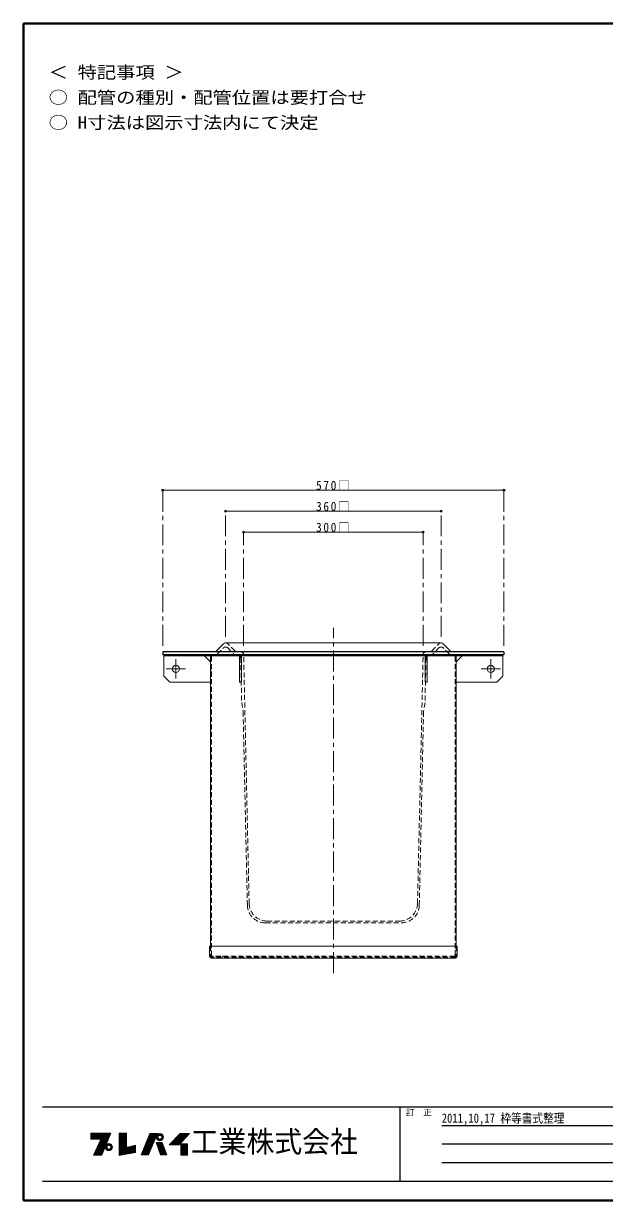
# Model space of a CAD drawing. Units: millimetres at full size, sheet at 1:7; details may follow other scales. Extents: x -1486 to 1349, y -951 to 1016.
# Drawn here: x -1486 to -516, y -951 to 1016 of the extents above; entities that cross this region are included whole.
import ezdxf
from ezdxf.enums import TextEntityAlignment as Align

# ---------------------------------------------------------------- set-up
doc = ezdxf.new("R2010")
doc.units = ezdxf.units.MM
doc.header["$LTSCALE"] = 7
doc.header["$PDMODE"] = 32
doc.header["$PDSIZE"] = 3.5
doc.linetypes.add('CHAIN1', pattern=[8, 5, -1, 1, -1])
doc.linetypes.add('DASHED1', pattern=[1.8, 1.2, -0.6])
doc.layers.add('0-0', color=4, linetype='Continuous', lineweight=9)
doc.styles.add('ＭＳ ゴシック', font='')
doc.styles.get('ＭＳ ゴシック').set_extended_font_data('MS Gothic')

msp = doc.modelspace()

# ---------------------------------------------------------------- linework, layer by layer
at = {"layer": '0-0', "color": 1, "lineweight": 40}
for p, q in [((-1485.961, -950.661), (-1485.961, 1016.339)), ((1349.039, 1016.339), (-1485.961, 1016.339)), ((1349.039, -950.661), (-1485.961, -950.661))]:
    msp.add_line(p, q, dxfattribs=at)
at = {"layer": '0-0', "linetype": 'CHAIN1'}
for p, q in [((-1253.461, -23.661), (-1253.461, 236.339)), ((-683.461, -23.661), (-683.461, 236.339)), ((-1148.461, -8.661), (-1148.461, 201.339)), ((-788.461, -8.661), (-788.461, 201.339)), ((-1118.461, -23.661), (-1118.461, 166.339)), ((-818.461, -23.661), (-818.461, 166.339)), ((-968.461, -570.661), (-968.461, 6.339)), ((-1231.461, -78.261), (-1231.461, -46.261)), ((-705.461, -78.261), (-705.461, -46.261)), ((-1247.461, -62.261), (-1215.461, -62.261)), ((-689.461, -62.261), (-721.461, -62.261))]:
    msp.add_line(p, q, dxfattribs=at)
at = {"layer": '0-0'}
for p, q in [((-683.461, 236.339), (-1253.461, 236.339)), ((-1148.461, 201.339), (-788.461, 201.339)), ((-818.461, 166.339), (-1118.461, 166.339)), ((-1251.461, -40.261), (-1251.461, -74.261)), ((-1173.461, -50.261), (-1183.461, -40.261)), ((-763.461, -50.261), (-753.461, -40.261)), ((-685.461, -40.261), (-685.461, -74.261)), ((-1251.461, -74.261), (-1241.461, -84.261)), ((-685.461, -74.261), (-695.461, -84.261)), ((-1241.461, -84.261), (-1173.461, -84.261)), ((-695.461, -84.261), (-763.461, -84.261))]:
    msp.add_line(p, q, dxfattribs=at)
at = {"layer": '0-0', "color": 7, "lineweight": 18}
for p, q in [((-788.461, -18.661), (-1148.461, -18.661)), ((-1251.461, -38.661), (-1251.461, -40.261)), ((-1163.779, -32.159), (-1152.034, -20.163)), ((-773.143, -32.159), (-784.888, -20.163)), ((-685.461, -38.661), (-685.461, -40.261)), ((-685.461, -40.261), (-1251.461, -40.261)), ((-1173.461, -41.861), (-1173.461, -525.661)), ((-1125.061, -40.261), (-1125.061, -84.261)), ((-1121.861, -40.261), (-1121.861, -84.261)), ((-815.061, -40.261), (-815.061, -84.261)), ((-811.861, -40.261), (-811.861, -84.261)), ((-763.461, -41.861), (-763.461, -525.661)), ((-1125.061, -84.261), (-1121.861, -84.261)), ((-811.861, -84.261), (-815.061, -84.261)), ((-1175.061, -525.661), (-761.861, -525.661)), ((-1175.061, -543.061), (-1175.061, -525.661)), ((-761.861, -543.061), (-761.861, -525.661)), ((-764.461, -545.661), (-1172.461, -545.661)), ((-1373.661, -838.8), (-1340.474, -838.8)), ((-1373.661, -839.094), (-1340.596, -839.094)), ((-1373.661, -839.535), (-1340.778, -839.535)), ((-1373.661, -839.976), (-1340.961, -839.976)), ((-1373.661, -840.417), (-1341.143, -840.417)), ((-1373.661, -841.005), (-1341.386, -841.005)), ((-1341.569, -841.446), (-1373.661, -841.446)), ((-1373.661, -841.887), (-1341.751, -841.887)), ((-1373.661, -842.328), (-1341.934, -842.328)), ((-1373.661, -842.769), (-1342.116, -842.769)), ((-1373.661, -843.21), (-1342.299, -843.21)), ((-1373.661, -843.504), (-1342.42, -843.504)), ((-1373.661, -844.092), (-1342.663, -844.092)), ((-1373.661, -844.533), (-1342.846, -844.533)), ((-1373.661, -844.974), (-1343.028, -844.974)), ((-1373.661, -845.415), (-1343.211, -845.415)), ((-1355.433, -874.962), (-1340.292, -838.359)), ((-1326.327, -838.212), (-1326.327, -875.403)), ((-1314.126, -838.212), (-1326.327, -838.212)), ((-1326.327, -838.8), (-1314.126, -838.8)), ((-1326.327, -839.094), (-1314.126, -839.094)), ((-1326.327, -839.535), (-1314.126, -839.535)), ((-1326.327, -839.976), (-1314.126, -839.976)), ((-1326.327, -840.417), (-1314.126, -840.417)), ((-1326.327, -841.005), (-1314.126, -841.005)), ((-1326.327, -841.446), (-1314.126, -841.446)), ((-1326.327, -841.887), (-1314.126, -841.887)), ((-1326.327, -842.328), (-1314.126, -842.328)), ((-1326.327, -842.769), (-1314.126, -842.769)), ((-1326.327, -843.21), (-1314.126, -843.21)), ((-1326.327, -843.504), (-1314.126, -843.504)), ((-1326.327, -844.092), (-1314.126, -844.092)), ((-1326.327, -844.533), (-1314.126, -844.533)), ((-1326.327, -844.974), (-1314.126, -844.974)), ((-1326.327, -845.415), (-1314.126, -845.415)), ((-1275.024, -838.947), (-1289.724, -874.668)), ((-1277.67, -845.415), (-1265.07, -845.415)), ((-1277.504, -844.974), (-1264.887, -844.974)), ((-1277.323, -844.533), (-1264.704, -844.533)), ((-1277.229, -874.668), (-1262.382, -838.947)), ((-1277.141, -844.092), (-1264.52, -844.092)), ((-1276.899, -843.504), (-1264.276, -843.504)), ((-1276.778, -843.21), (-1264.154, -843.21)), ((-1276.597, -842.769), (-1263.97, -842.769)), ((-1276.415, -842.328), (-1263.787, -842.328)), ((-1276.234, -841.887), (-1263.604, -841.887)), ((-1276.052, -841.446), (-1263.421, -841.446)), ((-1275.871, -841.005), (-1263.237, -841.005)), ((-1275.629, -840.417), (-1262.993, -840.417)), ((-1275.447, -839.976), (-1262.823, -839.976)), ((-1275.266, -839.535), (-1262.626, -839.535)), ((-1275.024, -838.947), (-1262.382, -838.947)), ((-1264.069, -844.974), (-1261.269, -844.974)), ((-1264.04, -844.386), (-1261.214, -844.386)), ((-1264.023, -845.709), (-1261.182, -845.709)), ((-1263.92, -843.651), (-1260.978, -843.651)), ((-1263.645, -842.769), (-1260.368, -842.769)), ((-1263.373, -842.181), (-1259.575, -842.181)), ((-1262.91, -841.446), (-1253.328, -841.446)), ((-1262.416, -840.858), (-1253.822, -840.858)), ((-1261.564, -840.123), (-1254.674, -840.123)), ((-1260.531, -839.535), (-1255.706, -839.535)), ((-1252.865, -842.181), (-1256.662, -842.181)), ((-1252.593, -842.769), (-1255.869, -842.769)), ((-1252.318, -843.651), (-1255.26, -843.651)), ((-1252.214, -845.709), (-1255.056, -845.709)), ((-1252.198, -844.386), (-1255.024, -844.386)), ((-1254.969, -844.974), (-1252.169, -844.974)), ((-1230.63, -845.415), (-1214.586, -845.415)), ((-1230.189, -844.974), (-1214.176, -844.974)), ((-1229.748, -844.533), (-1213.725, -844.533)), ((-1229.307, -844.092), (-1213.357, -844.092)), ((-1228.719, -843.504), (-1212.811, -843.504)), ((-1228.425, -843.21), (-1212.538, -843.21)), ((-1227.984, -842.769), (-1212.129, -842.769)), ((-1227.543, -842.328), (-1211.719, -842.328)), ((-1227.102, -841.887), (-1211.31, -841.887)), ((-1226.661, -841.446), (-1210.9, -841.446)), ((-1226.22, -841.005), (-1210.491, -841.005)), ((-1225.779, -857.469), (-1208.58, -838.947)), ((-1225.632, -840.417), (-1209.945, -840.417)), ((-1225.191, -839.976), (-1209.535, -839.976)), ((-1224.75, -839.535), (-1209.126, -839.535)), ((-1373.661, -845.856), (-1343.393, -845.856)), ((-1373.661, -846.297), (-1343.575, -846.297)), ((-1373.661, -846.738), (-1343.758, -846.738)), ((-1373.661, -847.179), (-1343.94, -847.179)), ((-1373.661, -847.62), (-1344.123, -847.62)), ((-1356.609, -848.208), (-1373.661, -848.208)), ((-1368.957, -874.962), (-1356.609, -848.208)), ((-1351.42, -865.26), (-1364.479, -865.26)), ((-1351.116, -864.525), (-1364.14, -864.525)), ((-1350.812, -863.79), (-1363.801, -863.79)), ((-1350.447, -862.908), (-1363.371, -862.908)), ((-1350.203, -862.32), (-1363.122, -862.32)), ((-1349.899, -861.585), (-1362.783, -861.585)), ((-1362.512, -860.997), (-1349.656, -860.997)), ((-1349.352, -860.262), (-1362.172, -860.262)), ((-1348.987, -859.38), (-1361.765, -859.38)), ((-1348.683, -858.645), (-1361.426, -858.645)), ((-1348.44, -858.057), (-1361.155, -858.057)), ((-1348.136, -857.322), (-1360.815, -857.322)), ((-1360.544, -856.734), (-1347.893, -856.734)), ((-1347.589, -855.999), (-1360.205, -855.999)), ((-1347.285, -855.264), (-1359.866, -855.264)), ((-1347.042, -854.676), (-1359.594, -854.676)), ((-1359.255, -853.941), (-1346.737, -853.941)), ((-1346.494, -853.353), (-1358.984, -853.353)), ((-1346.251, -852.765), (-1358.667, -852.765)), ((-1358.373, -852.03), (-1345.947, -852.03)), ((-1345.704, -851.442), (-1358.102, -851.442)), ((-1345.4, -850.707), (-1357.762, -850.707)), ((-1345.217, -850.266), (-1357.559, -850.266)), ((-1344.974, -849.678), (-1357.287, -849.678)), ((-1344.792, -849.237), (-1357.084, -849.237)), ((-1344.548, -848.649), (-1356.812, -848.649)), ((-1344.366, -848.208), (-1356.609, -848.208)), ((-1349.329, -861.585), (-1346.529, -861.585)), ((-1349.3, -860.997), (-1346.474, -860.997)), ((-1349.283, -862.32), (-1346.442, -862.32)), ((-1349.18, -860.262), (-1346.238, -860.262)), ((-1349.18, -862.908), (-1346.238, -862.908)), ((-1348.905, -859.38), (-1345.628, -859.38)), ((-1348.905, -863.79), (-1345.628, -863.79)), ((-1348.552, -858.645), (-1344.51, -858.645)), ((-1348.552, -864.525), (-1344.51, -864.525)), ((-1348.17, -858.057), (-1338.588, -858.057)), ((-1348.058, -865.26), (-1338.699, -865.26)), ((-1347.53, -857.322), (-1339.228, -857.322)), ((-1346.824, -856.734), (-1339.934, -856.734)), ((-1345.428, -855.999), (-1341.33, -855.999)), ((-1338.206, -858.645), (-1342.248, -858.645)), ((-1338.206, -864.525), (-1342.248, -864.525)), ((-1337.853, -859.38), (-1341.129, -859.38)), ((-1337.853, -863.79), (-1341.129, -863.79)), ((-1337.578, -860.262), (-1340.52, -860.262)), ((-1337.578, -862.908), (-1340.52, -862.908)), ((-1337.474, -862.32), (-1340.316, -862.32)), ((-1337.458, -860.997), (-1340.284, -860.997)), ((-1340.229, -861.585), (-1337.429, -861.585)), ((-1326.327, -845.856), (-1314.126, -845.856)), ((-1326.327, -846.297), (-1314.126, -846.297)), ((-1326.327, -846.738), (-1314.126, -846.738)), ((-1326.327, -847.179), (-1314.126, -847.179)), ((-1326.327, -847.62), (-1314.126, -847.62)), ((-1326.327, -848.208), (-1314.126, -848.208)), ((-1326.327, -848.649), (-1314.126, -848.649)), ((-1326.327, -849.237), (-1314.126, -849.237)), ((-1326.327, -849.678), (-1314.126, -849.678)), ((-1326.327, -850.266), (-1314.126, -850.266)), ((-1326.327, -850.707), (-1314.126, -850.707)), ((-1326.327, -851.442), (-1314.126, -851.442)), ((-1326.327, -852.03), (-1314.126, -852.03)), ((-1326.327, -852.765), (-1314.126, -852.765)), ((-1326.327, -853.353), (-1314.126, -853.353)), ((-1326.327, -853.941), (-1314.126, -853.941)), ((-1326.327, -854.676), (-1314.126, -854.676)), ((-1326.327, -855.264), (-1314.126, -855.264)), ((-1326.327, -855.999), (-1314.126, -855.999)), ((-1326.327, -856.734), (-1314.126, -856.734)), ((-1326.327, -857.322), (-1314.126, -857.322)), ((-1326.327, -858.057), (-1314.126, -858.057)), ((-1326.327, -858.645), (-1314.126, -858.645)), ((-1326.327, -859.38), (-1314.126, -859.38)), ((-1326.327, -860.262), (-1314.126, -860.262)), ((-1326.327, -860.997), (-1314.126, -860.997)), ((-1326.327, -861.585), (-1314.126, -861.585)), ((-1326.327, -862.32), (-1298.985, -862.32)), ((-1326.327, -862.908), (-1298.985, -862.908)), ((-1326.327, -863.79), (-1298.985, -863.79)), ((-1326.327, -864.525), (-1298.985, -864.525)), ((-1326.327, -865.26), (-1298.985, -865.26)), ((-1298.985, -861.585), (-1312.809, -861.585)), ((-1298.985, -860.997), (-1310.176, -860.997)), ((-1298.985, -860.262), (-1306.885, -860.262)), ((-1298.985, -859.38), (-1302.935, -859.38)), ((-1285.852, -865.26), (-1273.319, -865.26)), ((-1285.55, -864.525), (-1273.013, -864.525)), ((-1285.247, -863.79), (-1272.708, -863.79)), ((-1284.884, -862.908), (-1272.341, -862.908)), ((-1284.642, -862.32), (-1272.097, -862.32)), ((-1284.34, -861.585), (-1271.79, -861.585)), ((-1284.098, -860.997), (-1271.547, -860.997)), ((-1283.796, -860.262), (-1271.241, -860.262)), ((-1283.433, -859.38), (-1270.875, -859.38)), ((-1283.13, -858.645), (-1270.569, -858.645)), ((-1282.888, -858.057), (-1270.325, -858.057)), ((-1282.586, -857.322), (-1270.019, -857.322)), ((-1282.344, -856.734), (-1269.775, -856.734)), ((-1282.041, -855.999), (-1269.469, -855.999)), ((-1281.739, -855.264), (-1269.164, -855.264)), ((-1281.492, -854.676), (-1268.919, -854.676)), ((-1281.198, -853.941), (-1268.614, -853.941)), ((-1280.952, -853.353), (-1268.37, -853.353)), ((-1280.71, -852.765), (-1268.125, -852.765)), ((-1280.408, -852.03), (-1267.82, -852.03)), ((-1280.166, -851.442), (-1267.575, -851.442)), ((-1279.863, -850.707), (-1267.27, -850.707)), ((-1279.682, -850.266), (-1267.087, -850.266)), ((-1279.44, -849.678), (-1266.842, -849.678)), ((-1279.258, -849.237), (-1266.659, -849.237)), ((-1279.016, -848.649), (-1266.414, -848.649)), ((-1278.835, -848.208), (-1266.231, -848.208)), ((-1278.593, -847.62), (-1265.987, -847.62)), ((-1278.412, -847.179), (-1265.803, -847.179)), ((-1278.23, -846.738), (-1265.62, -846.738)), ((-1278.049, -846.297), (-1265.437, -846.297)), ((-1277.867, -845.856), (-1265.254, -845.856)), ((-1264.536, -853.941), (-1254.243, -853.941)), ((-1264.28, -854.676), (-1253.972, -854.676)), ((-1264.076, -855.264), (-1253.755, -855.264)), ((-1263.884, -846.444), (-1260.905, -846.444)), ((-1263.821, -855.999), (-1253.484, -855.999)), ((-1263.645, -847.179), (-1260.368, -847.179)), ((-1263.565, -856.734), (-1253.213, -856.734)), ((-1263.361, -857.322), (-1252.996, -857.322)), ((-1263.292, -847.914), (-1259.25, -847.914)), ((-1263.105, -858.057), (-1252.725, -858.057)), ((-1262.901, -858.645), (-1252.508, -858.645)), ((-1262.798, -848.649), (-1253.439, -848.649)), ((-1262.646, -859.38), (-1252.237, -859.38)), ((-1262.339, -860.262), (-1251.912, -860.262)), ((-1262.27, -849.237), (-1253.968, -849.237)), ((-1262.084, -860.997), (-1251.64, -860.997)), ((-1261.879, -861.585), (-1251.424, -861.585)), ((-1261.624, -862.32), (-1251.153, -862.32)), ((-1261.42, -862.908), (-1250.936, -862.908)), ((-1261.113, -863.79), (-1250.61, -863.79)), ((-1261.107, -850.119), (-1255.13, -850.119)), ((-1260.858, -864.525), (-1250.339, -864.525)), ((-1260.618, -865.26), (-1250.068, -865.26)), ((-1259.711, -850.707), (-1256.527, -850.707)), ((-1252.946, -847.914), (-1256.988, -847.914)), ((-1252.593, -847.179), (-1255.869, -847.179)), ((-1252.353, -846.444), (-1255.333, -846.444)), ((-1246.653, -874.521), (-1254.297, -853.794)), ((-1242.684, -857.469), (-1225.779, -857.469)), ((-1241.949, -856.734), (-1225.096, -856.734)), ((-1241.214, -855.999), (-1224.414, -855.999)), ((-1240.479, -855.264), (-1223.731, -855.264)), ((-1239.891, -854.676), (-1223.185, -854.676)), ((-1239.156, -853.941), (-1222.503, -853.941)), ((-1238.568, -853.353), (-1221.957, -853.353)), ((-1237.98, -852.765), (-1221.411, -852.765)), ((-1237.245, -852.03), (-1220.728, -852.03)), ((-1236.657, -851.442), (-1220.182, -851.442)), ((-1235.922, -850.707), (-1219.5, -850.707)), ((-1235.481, -850.266), (-1219.09, -850.266)), ((-1234.893, -849.678), (-1218.544, -849.678)), ((-1234.452, -849.237), (-1218.135, -849.237)), ((-1233.864, -848.649), (-1217.589, -848.649)), ((-1233.423, -848.208), (-1217.179, -848.208)), ((-1232.835, -847.62), (-1216.633, -847.62)), ((-1232.394, -847.179), (-1216.224, -847.179)), ((-1231.953, -846.738), (-1215.814, -846.738)), ((-1231.512, -846.297), (-1215.405, -846.297)), ((-1231.071, -845.856), (-1214.995, -845.856)), ((-1223.133, -856.734), (-1211.961, -856.734)), ((-1223.133, -857.322), (-1211.961, -857.322)), ((-1223.133, -858.057), (-1211.961, -858.057)), ((-1223.133, -858.645), (-1211.961, -858.645)), ((-1223.133, -859.38), (-1211.961, -859.38)), ((-1223.133, -860.262), (-1211.961, -860.262)), ((-1223.133, -860.997), (-1211.961, -860.997)), ((-1223.133, -861.585), (-1211.961, -861.585)), ((-1223.133, -862.32), (-1211.961, -862.32)), ((-1223.133, -862.908), (-1211.961, -862.908)), ((-1223.133, -863.79), (-1211.961, -863.79)), ((-1223.133, -864.525), (-1211.961, -864.525)), ((-1223.133, -865.26), (-1211.961, -865.26)), ((-1368.957, -874.962), (-1355.433, -874.962)), ((-1355.129, -874.227), (-1368.618, -874.227)), ((-1354.764, -873.345), (-1368.211, -873.345)), ((-1354.46, -872.61), (-1367.871, -872.61)), ((-1354.156, -871.875), (-1367.532, -871.875)), ((-1353.791, -870.993), (-1367.125, -870.993)), ((-1353.487, -870.258), (-1366.786, -870.258)), ((-1353.122, -869.376), (-1366.379, -869.376)), ((-1352.879, -868.788), (-1366.107, -868.788)), ((-1352.575, -868.053), (-1365.768, -868.053)), ((-1352.271, -867.318), (-1365.429, -867.318)), ((-1351.967, -866.583), (-1365.09, -866.583)), ((-1351.663, -865.848), (-1364.75, -865.848)), ((-1347.53, -865.848), (-1339.228, -865.848)), ((-1346.607, -866.583), (-1340.151, -866.583)), ((-1344.971, -867.318), (-1341.787, -867.318)), ((-1326.327, -865.848), (-1298.985, -865.848)), ((-1326.327, -866.583), (-1298.985, -866.583)), ((-1326.327, -867.318), (-1298.985, -867.318)), ((-1326.327, -868.053), (-1298.985, -868.053)), ((-1326.327, -868.788), (-1298.985, -868.788)), ((-1326.327, -869.376), (-1298.985, -869.376)), ((-1326.327, -870.258), (-1298.985, -870.258)), ((-1326.327, -870.993), (-1302.202, -870.993)), ((-1326.327, -871.875), (-1307.027, -871.875)), ((-1326.327, -872.61), (-1311.048, -872.61)), ((-1326.327, -873.345), (-1315.068, -873.345)), ((-1326.327, -874.227), (-1319.894, -874.227)), ((-1277.229, -874.668), (-1289.724, -874.668)), ((-1289.542, -874.227), (-1277.046, -874.227)), ((-1289.179, -873.345), (-1276.679, -873.345)), ((-1288.877, -872.61), (-1276.374, -872.61)), ((-1288.575, -871.875), (-1276.068, -871.875)), ((-1288.212, -870.993), (-1275.701, -870.993)), ((-1287.909, -870.258), (-1275.396, -870.258)), ((-1287.546, -869.376), (-1275.029, -869.376)), ((-1287.304, -868.788), (-1274.785, -868.788)), ((-1287.002, -868.053), (-1274.479, -868.053)), ((-1286.699, -867.318), (-1274.174, -867.318)), ((-1286.397, -866.583), (-1273.868, -866.583)), ((-1286.094, -865.848), (-1273.563, -865.848)), ((-1260.398, -865.848), (-1249.851, -865.848)), ((-1260.142, -866.583), (-1249.58, -866.583)), ((-1259.887, -867.318), (-1249.309, -867.318)), ((-1259.632, -868.053), (-1249.038, -868.053)), ((-1259.376, -868.788), (-1248.767, -868.788)), ((-1259.172, -869.376), (-1248.55, -869.376)), ((-1258.865, -870.258), (-1248.225, -870.258)), ((-1258.56, -870.993), (-1247.954, -870.993)), ((-1258.303, -871.875), (-1247.629, -871.875)), ((-1258.048, -872.61), (-1247.358, -872.61)), ((-1257.793, -873.345), (-1247.087, -873.345)), ((-1257.486, -874.227), (-1246.761, -874.227)), ((-1257.384, -874.521), (-1246.653, -874.521)), ((-1223.133, -865.848), (-1211.961, -865.848)), ((-1223.133, -866.583), (-1211.961, -866.583)), ((-1223.133, -867.318), (-1211.961, -867.318)), ((-1223.133, -868.053), (-1211.961, -868.053)), ((-1223.133, -868.788), (-1211.961, -868.788)), ((-1223.133, -869.376), (-1211.961, -869.376)), ((-1223.133, -870.258), (-1211.961, -870.258)), ((-1223.133, -870.993), (-1211.961, -870.993)), ((-1223.133, -871.875), (-1211.961, -871.875)), ((-1223.133, -872.61), (-1211.961, -872.61)), ((-1223.133, -873.345), (-1211.961, -873.345)), ((-1223.133, -874.227), (-1211.961, -874.227))]:
    msp.add_line(p, q, dxfattribs=at)
at = {"layer": '0-0', "color": 5, "lineweight": 25}
for p, q in [((-683.461, -38.661), (-1253.461, -38.661)), ((-683.461, -33.661), (-683.461, -38.661))]:
    msp.add_line(p, q, dxfattribs=at)
at = {"layer": '0-0', "linetype": 'DASHED1'}
for p, q in [((-1161.821, -37.159), (-1152.034, -27.163)), ((-1133.143, -32.159), (-1144.888, -20.163)), ((-1144.888, -27.163), (-1135.101, -37.159)), ((-1109.113, -454.327), (-1118.352, -38.55)), ((-827.809, -454.327), (-818.57, -38.55)), ((-803.779, -32.159), (-792.034, -20.163)), ((-792.034, -27.163), (-801.821, -37.159)), ((-775.101, -37.159), (-784.888, -27.163)), ((-1171.861, -541.461), (-1171.861, -41.861)), ((-1123.242, -43.55), (-1121.573, -118.661)), ((-813.679, -43.55), (-815.349, -118.661)), ((-765.061, -541.461), (-765.061, -41.861)), ((-1121.573, -118.661), (-1119.239, -133.661)), ((-1112.047, -457.327), (-1119.239, -133.661)), ((-824.875, -457.327), (-817.682, -133.661)), ((-815.349, -118.661), (-817.682, -133.661)), ((-1082.054, -486.661), (-854.868, -486.661)), ((-1079.12, -483.661), (-857.802, -483.661)), ((-1173.461, -525.661), (-1173.461, -543.061)), ((-763.461, -525.661), (-763.461, -543.061)), ((-764.461, -544.061), (-1172.461, -544.061)), ((-766.061, -542.461), (-1170.861, -542.461)), ((-1153.461, -542.461), (-1153.461, -544.061)), ((-783.461, -542.461), (-783.461, -544.061))]:
    msp.add_line(p, q, dxfattribs=at)
at = {"layer": '0-0', "color": 6, "lineweight": 25}
for p, q in [((-1454.461, -794.161), (1317.539, -794.161)), ((-857.461, -794.161), (-857.461, -919.161)), ((-787.461, -825.411), (-137.461, -825.411)), ((-137.461, -856.661), (-787.461, -856.661)), ((-137.461, -887.911), (-787.461, -887.911)), ((1317.539, -919.161), (-1454.461, -919.161))]:
    msp.add_line(p, q, dxfattribs=at)
at = {"layer": '0-0', "color": 5, "lineweight": 25}
msp.add_lwpolyline([(-683.461, -33.661), (-1253.461, -33.661), (-1253.461, -38.661)], dxfattribs=at)
at = {"layer": '0-0', "color": 7, "lineweight": 18}
for points in [[(-1373.661, -848.208), (-1373.661, -838.359), (-1340.292, -838.359)], [(-1326.327, -875.403), (-1298.985, -870.405), (-1298.985, -858.498), (-1314.126, -861.879), (-1314.126, -838.212)], [(-1242.684, -857.469), (-1224.162, -838.947), (-1208.58, -838.947)], [(-1257.384, -874.521), (-1264.587, -853.794), (-1254.297, -853.794)]]:
    msp.add_lwpolyline(points, dxfattribs=at)
msp.add_lwpolyline([(-1223.133, -855.999), (-1223.133, -874.962), (-1211.961, -874.962), (-1211.961, -855.999)], close=True, dxfattribs=at)
at = {"layer": '0-0'}
for centre in [(-1231.461, -62.261), (-705.461, -62.261)]:
    msp.add_circle(centre, 6, dxfattribs=at)
at = {"layer": '0-0', "color": 7, "lineweight": 18}
for centre, radius in [((-1258.119, -844.974), 5.95), ((-1258.119, -844.974), 3.15), ((-1343.379, -861.585), 5.95), ((-1343.379, -861.585), 3.15)]:
    msp.add_circle(centre, radius, dxfattribs=at)
for centre, radius, start, end in [((-1148.461, -23.661), 5, 90, 135.6053), ((-788.461, -23.661), 5, 44.3947, 90), ((-1167.351, -28.661), 5, 270, 315.6053), ((-769.57, -28.661), 5, 224.3947, 270), ((-1175.061, -41.861), 1.6, 0, 90), ((-761.861, -41.861), 1.6, 90, 180), ((-1172.461, -543.061), 2.6, 180, 270), ((-764.461, -543.061), 2.6, 270, 0)]:
    msp.add_arc(centre, radius, start, end, dxfattribs=at)
at = {"layer": '0-0', "linetype": 'DASHED1'}
for centre, radius, start, end in [((-1148.461, -23.661), 5, 44.3947, 90), ((-788.461, -23.661), 5, 90, 135.6053), ((-1175.061, -41.861), 3.2, 0, 90), ((-1165.393, -33.661), 5, 270, 315.6053), ((-1148.461, -30.661), 5, 44.3947, 135.6053), ((-1131.529, -33.661), 5, 224.3947, 270), ((-1129.57, -28.661), 5, 224.3947, 270), ((-1128.241, -43.661), 5, 1.27303, 90), ((-1123.351, -38.661), 5, 1.27303, 90), ((-813.571, -38.661), 5, 90, 178.72697), ((-808.681, -43.661), 5, 90, 178.72697), ((-807.351, -28.661), 5, 270, 315.6053), ((-805.393, -33.661), 5, 270, 315.6053), ((-788.461, -30.661), 5, 44.3947, 135.6053), ((-771.529, -33.661), 5, 224.3947, 270), ((-761.861, -41.861), 3.2, 90, 180), ((-1082.054, -456.661), 30, 181.27303, 270), ((-1079.12, -453.661), 30, 181.27303, 270), ((-857.802, -453.661), 30, 270, 358.72697), ((-854.868, -456.661), 30, 270, 358.72697), ((-1170.861, -541.461), 2.6, 180, 270), ((-1172.461, -543.061), 1, 180, 270), ((-1170.861, -541.461), 1, 180, 270), ((-766.061, -541.461), 1, 270, 0), ((-766.061, -541.461), 2.6, 270, 0), ((-764.461, -543.061), 1, 270, 0)]:
    msp.add_arc(centre, radius, start, end, dxfattribs=at)
at = {"layer": '0-0'}
for p in [(-1253.461, 236.339), (-683.461, 236.339), (-1148.461, 201.339), (-788.461, 201.339), (-1118.461, 166.339), (-818.461, 166.339)]:
    msp.add_point(p, dxfattribs=at)

# ---------------------------------------------------------------- texts
at = {"layer": '0-0', "color": 7, "style": 'ＭＳ ゴシック'}
for s, height, width, p in [('＜ 特記事項 ＞', 20.53, 1.15, (-1443.961, 918.339)), ('○ 配管の種別・配管位置は要打合せ', 20.53, 1.15, (-1443.961, 876.339)), ('○ H寸法は図示寸法内にて決定', 20.53, 1.15, (-1443.961, 834.339)), ('2011,10,17 枠等書式整理', 15.4, 0.85, (-787.461, -825.411)), ('工業株式会社', 35.92, 0.95, (-1206.711, -881.161))]:
    msp.add_text(s, height=height, dxfattribs=dict(at, width=width)).set_placement(p, align=Align.BOTTOM_LEFT)
msp.add_text('訂\u3000正', height=10.26, dxfattribs=at).set_placement((-846.961, -811.661), align=Align.BOTTOM_LEFT)
at = {"layer": '0-0', "color": 7, "char_height": 15.4, "attachment_point": 7, "style": 'ＭＳ ゴシック'}
for s, insert in [('\\T1.3;\\W0.9;570□', (-997.336, 236.339)), ('\\T1.3;\\W0.9;360□', (-997.336, 201.339)), ('\\T1.3;\\W0.9;300□', (-997.336, 166.339))]:
    msp.add_mtext(s, dxfattribs=dict(at, insert=insert))

doc.saveas('drawing.dxf')
